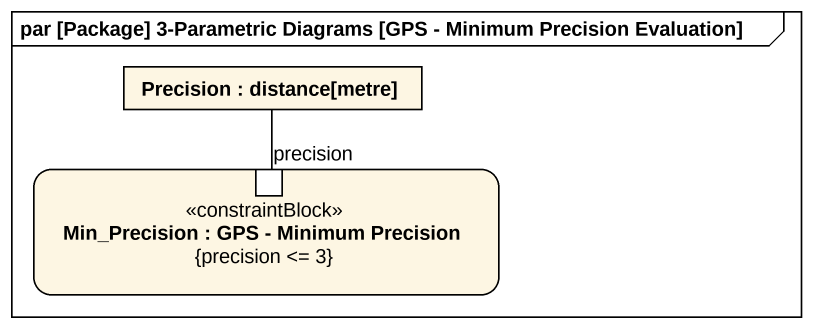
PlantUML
@startuml
mainframe par [Package] 3-Parametric Diagrams [GPS - Minimum Precision Evaluation]
rectangle "Precision : distance[metre]" as Precision
rectangle "Min_Precision : GPS - Minimum Precision\n{precision <= 3}" as Min_Precision <<constraintBlock>> {
  port precision
}
precision -up- Precision
@enduml
